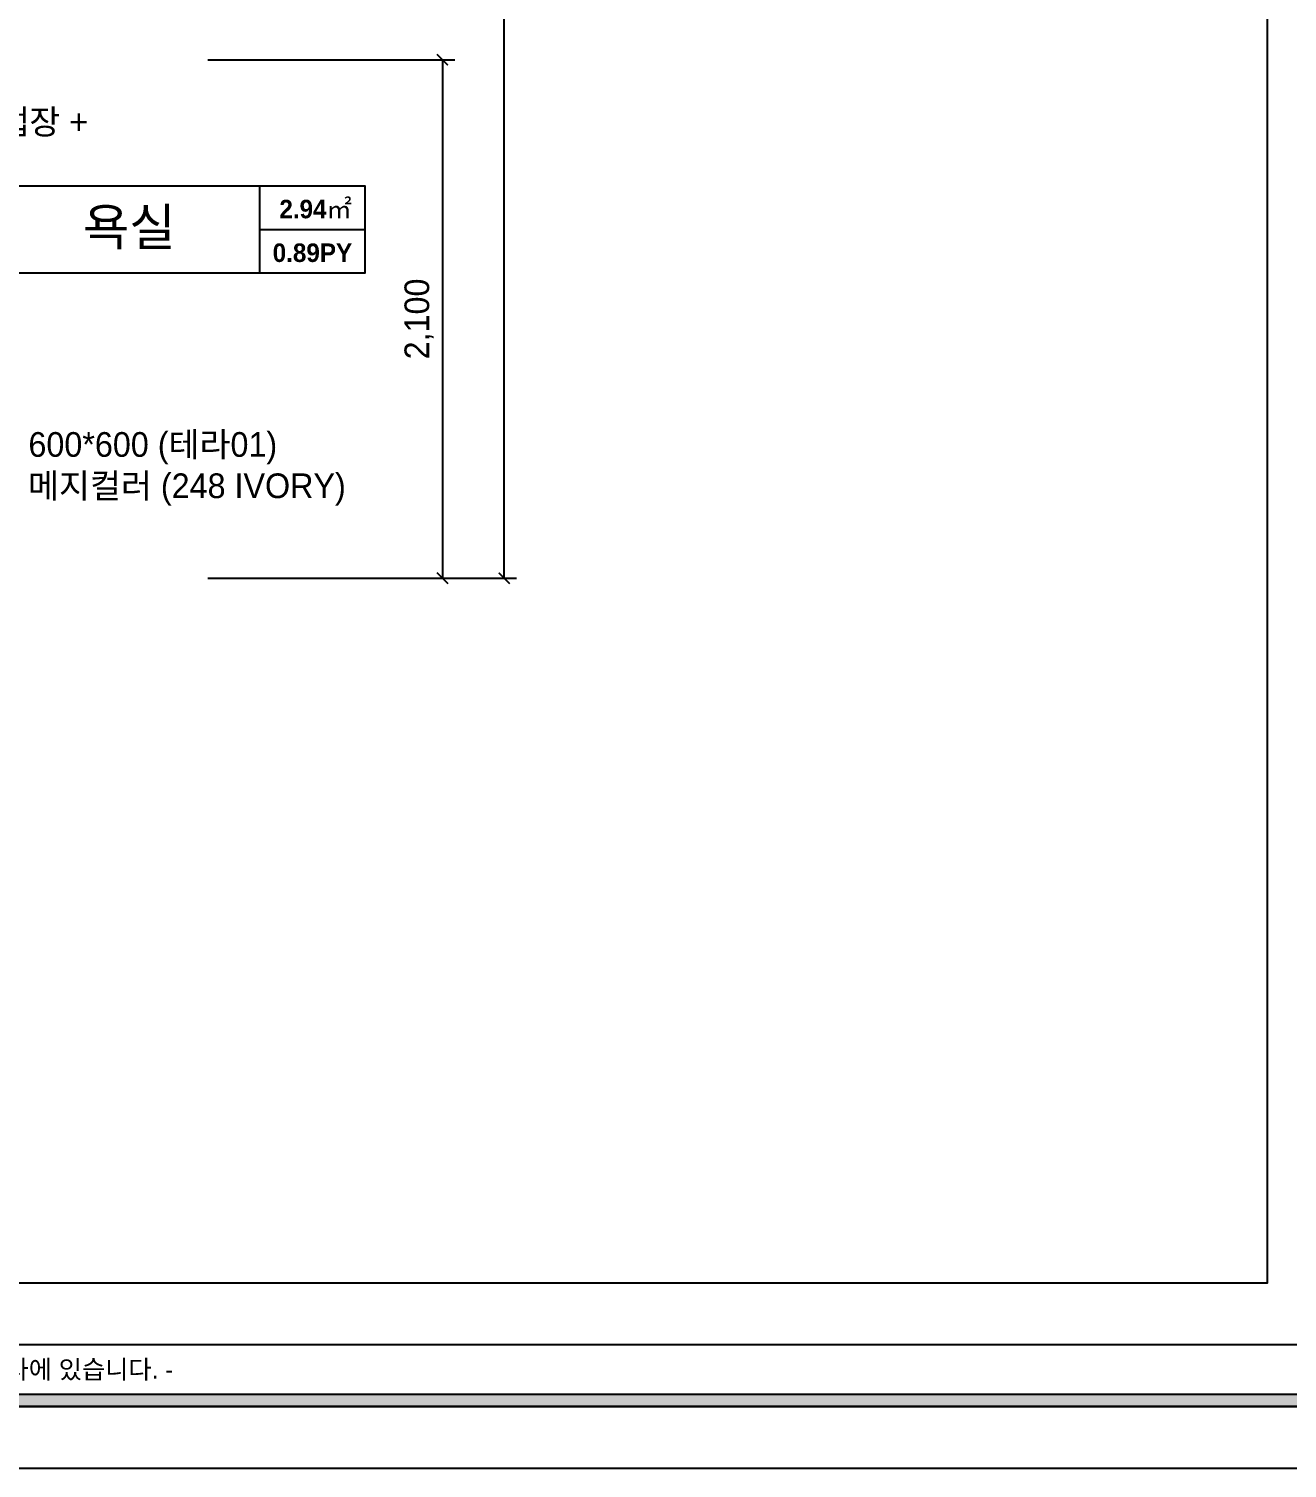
# Model space of a CAD drawing. Header units: inches. Extents: x 211248 to 488355, y -41604 to -7105.
# Drawn here: x 224828 to 229924, y -25825 to -19995 of the extents above; entities that cross this region are included whole.
import ezdxf
from ezdxf.enums import TextEntityAlignment as Align

# ---------------------------------------------------------------- set-up
doc = ezdxf.new("R2010")
doc.units = ezdxf.units.IN
doc.header["$LTSCALE"] = 60
doc.header["$MEASUREMENT"] = 0
for name, color, linetype in [('0-ELC TEXT', 7, 'Continuous'), ('03-TEXT', 3, 'Continuous'), ('15 HAT', 252, 'Continuous'), ('FORM(YOURNAME)-1', 1, 'Continuous'), ('FORM(YOURNAME)-11', 1, 'Continuous'), ('마감재', 140, 'Continuous'), ('치수', 7, 'Continuous')]:
    doc.layers.add(name, color=color, linetype=linetype)
doc.styles.add('YOURNAME', font='HY울릉도M.TTF')
doc.styles.add('넥슨고딕', font='NEXONLv1GothicBold.ttf')
doc.styles.add('코레일둥고', font='Korail_Round_Gothic_Medium.ttf')
doc.dimstyles.new('YOURNAME-50', dxfattribs={"dimscale": 50, "dimtxt": 2, "dimasz": 0.9, "dimexe": 1, "dimexo": 3, "dimgap": 0.7, "dimtad": 1, "dimdec": 0, "dimzin": 0, "dimdsep": 46, "dimlunit": 6, "dimtxsty": 'YOURNAME', "dimblk": 'ARCHTICK', "dimcen": 0, "dimclrd": 1, "dimclre": 1, "dimclrt": 7, "dimadec": 0, "dimazin": 0, "dimtfac": 1, "dimtdec": 0, "dimtix": 1, "dimtmove": 2, "dimatfit": 3, "dimldrblk": 'ARCHTICK', "dimfxl": 0, "dimtolj": 1, "dimtzin": 0, "dimarcsym": 0})

# ---------------------------------------------------------------- blocks, each defined once
blk = doc.blocks.new('FORM-ELEVATION')
at = {"layer": 'FORM(YOURNAME)-11'}
h = blk.add_hatch(color=256, dxfattribs=at)
h.dxf.hatch_style = 1
h.paths.add_polyline_path([(-10308.57059687003, 35708.19891316106), (71691.42940312997, 35708.19891316106), (71691.42940312997, 35508.19891316106), (-10308.57059687003, 35508.19891316106)])
h.paths.add_polyline_path([(-10308.57059687003, -21491.80108683894), (71691.42940312997, -21491.80108683894), (71691.42940312997, -21691.80108683894), (-10308.57059687003, -21691.80108683894)])
at = {"layer": 'Defpoints', "color": 158}
blk.add_line((62481.42940312997, -20691.80108683894), (-10308.57059687003, -20691.80108683894), dxfattribs=at)
for points in [[(-10308.57059687003, -21691.80108683894), (71691.42940312997, -21691.80108683894), (71691.42940312997, 35708.19891316106), (-10308.57059687003, 35708.19891316106)], [(-8308.570596870035, 33708.19891316106), (61071.42940312997, 33708.19891316106), (61071.42940312997, -19691.80108683894), (-8308.570596870035, -19691.80108683894)]]:
    blk.add_lwpolyline(points, close=True, dxfattribs=at)
at = {"layer": 'FORM(YOURNAME)-11', "color": 250}
blk.add_lwpolyline([(-11308.57059687003, -22691.80108683894), (72691.42940312997, -22691.80108683894), (72691.42940312997, 36708.19891316106), (-11308.57059687003, 36708.19891316106)], close=True, dxfattribs=at)
at = {"layer": 'FORM(YOURNAME)-11'}
blk.add_lwpolyline([(-10308.57059687003, -21491.80108683894), (71691.42940312997, -21491.80108683894), (71691.42940312997, -21691.80108683894), (-10308.57059687003, -21691.80108683894)], close=True, dxfattribs=at)
at = {"layer": 'FORM(YOURNAME)-11', "color": 1, "style": 'YOURNAME'}
blk.add_text("- 본 도서는 어떠한 경우에도 무단으로 도용할 수 없으며 도용시 '지적재산권' 보호에 관한 법률에 의거, 법적 분쟁이 발생합니다.  또한 본 도서에 관한 모든 저작권은 당사에 있습니다. -", height=300, dxfattribs=at).set_placement((28146.11270239571, -21091.80108683894), align=Align.MIDDLE_CENTER)
at = {"layer": 'FORM(YOURNAME)-11', "color": 3, "style": 'YOURNAME'}
for tag, height, p in [('1', 450.5, (71040.92940312959, -1219.301086838866)), ('2', 450.5, (71040.92940312959, -1862.872515410294)), ('3', 450.5, (71040.92940312959, -3150.015372553149)), ('4', 450.5, (71040.92940312959, -5080.729658267439)), ('5', 514.8571428571429, (71040.92940312959, -7397.586801124577)), ('6', 514.8571428571429, (71040.92940312959, -9650.086801124578)), ('7', 514.8571428571429, (71040.92940312959, -11902.58680112458)), ('8', 514.8571428571429, (71040.92940312959, -14155.08680112458)), ('9', 514.8571428571429, (71040.92940312959, -16407.58680112458)), ('10', 514.8571428571429, (66790.64106271043, -18595.72965826744)), ('11', 514.8571428571429, (71040.92940312959, -18660.08680112458)), ('12', 514.8571428571429, (66790.64106271043, -20848.22965826744)), ('13', 514.8571428571429, (71040.92940312959, -20848.22965826743))]:
    blk.add_attdef(tag, text='', height=height, dxfattribs=at).set_placement(p, align=Align.MIDDLE_RIGHT)
blk = doc.blocks.new('*U463')
at = {"layer": 'FORM(YOURNAME)-1', "xscale": 0.2500000000000001, "yscale": 0.2500000000000001, "zscale": 0.2500000000000001}
blk.add_blockref('FORM-ELEVATION', (214574.6510678686, -20151.57004066972), dxfattribs=at)
blk = doc.blocks.new('_ArchTick')
at = {"color": 0, "linetype": 'ByBlock', "const_width": 0.15}
blk.add_lwpolyline([(-0.5, -0.5), (0.5, 0.5)], dxfattribs=at)
blk = doc.blocks.new('*D171')
at = {"layer": 'Defpoints', "color": 0}
for p in [(225403.2034764923, -14980.22635404824), (226753.2034764937, -14980.22635404824), (225403.2034764923, -22220.22635410055)]:
    blk.add_point(p, dxfattribs=at)
at = {"layer": '치수', "color": 1, "lineweight": -2}
for p, q in [((225553.2034764923, -14980.22635404824), (226803.2034764937, -14980.22635404824)), ((226753.2034764937, -22220.22635410055), (226753.2034764937, -14980.22635404824)), ((225553.2034764923, -22220.22635410055), (226803.2034764937, -22220.22635410055))]:
    blk.add_line(p, q, dxfattribs=at)
at = {"layer": '치수', "color": 1, "lineweight": -2, "xscale": 45, "yscale": 45, "zscale": 45}
for p, rotation in [((226753.2034764937, -14980.22635404824), 90), ((226753.2034764937, -22220.22635410055), 270)]:
    blk.add_blockref('_ArchTick', p, dxfattribs=dict(at, rotation=rotation))
at = {"layer": '치수', "color": 7, "insert": (226658.5496815535, -18600.22635407446), "char_height": 100, "attachment_point": 5, "rotation": 90, "style": 'YOURNAME'}
blk.add_mtext('\\A1;7,240', dxfattribs=at)
blk = doc.blocks.new('*D174')
at = {"layer": 'Defpoints', "color": 0}
for p in [(225403.2034764923, -20120.22635404824), (225403.2034764923, -22220.22635410055), (226503.2034764949, -22220.22635410055)]:
    blk.add_point(p, dxfattribs=at)
at = {"layer": '치수', "color": 1, "lineweight": -2}
for p, q in [((225553.2034764923, -20120.22635404824), (226553.2034764949, -20120.22635404824)), ((226503.2034764949, -20120.22635404824), (226503.2034764949, -22220.22635410055)), ((225553.2034764923, -22220.22635410055), (226553.2034764949, -22220.22635410055))]:
    blk.add_line(p, q, dxfattribs=at)
at = {"layer": '치수', "color": 1, "lineweight": -2, "xscale": 45, "yscale": 45, "zscale": 45}
for p, rotation in [((226503.2034764949, -20120.22635404824), 90), ((226503.2034764949, -22220.22635410055), 270)]:
    blk.add_blockref('_ArchTick', p, dxfattribs=dict(at, rotation=rotation))
at = {"layer": '치수', "color": 7, "insert": (226408.5496815548, -21170.22635407446), "char_height": 100, "attachment_point": 5, "rotation": 90, "style": 'YOURNAME'}
blk.add_mtext('\\A1;2,100', dxfattribs=at)

msp = doc.modelspace()

# ---------------------------------------------------------------- linework, layer by layer
at = {"layer": '0-ELC TEXT'}
for p, q in [((225763.5783621515, -20984.47020013076), (225763.5783621515, -20630.71111502414)), ((225763.5783621515, -20807.59065757746), (226188.2703641373, -20807.59065757746))]:
    msp.add_line(p, q, dxfattribs=at)
msp.add_lwpolyline([(224706.3751487166, -20630.71111502414), (226188.2703641373, -20630.71111502414), (226188.2703641373, -20984.47020013076), (224706.3751487166, -20984.47020013076)], close=True, dxfattribs=at)

# ---------------------------------------------------------------- block references
at = {"layer": '15 HAT'}
msp.add_blockref('*U463', (0, 0), dxfattribs=at)

# ---------------------------------------------------------------- texts
at = {"layer": '0-ELC TEXT', "style": '코레일둥고'}
msp.add_text('플랩장 +', height=100.0002490897298, dxfattribs=at).set_placement((224578.7769955359, -20421.72138727732))
at = {"layer": '03-TEXT'}
for s, height, style, p in [('2.94㎡', 75, '넥슨고딕', (225989.2375430921, -20762.50525732304)), ('욕실', 149.9900706573225, '코레일둥고', (225234.4988110042, -20872.68261666845)), ('0.89PY', 75, '넥슨고딕', (225976.412342855, -20939.38479987635))]:
    msp.add_text(s, height=height, dxfattribs=dict(at, style=style)).set_placement(p, align=Align.CENTER)
at = {"layer": '마감재', "color": 140, "style": '코레일둥고'}
for s, p in [('600*600 (테라01)', (224826.254515845, -21728.46464960382)), ('메지컬러 (248 IVORY)', (224824.4061364068, -21895.73476966066))]:
    msp.add_text(s, height=100.0002490897298, dxfattribs=at).set_placement(p)

# ---------------------------------------------------------------- dimensions: what is measured, and where the dimension line sits
at = {"layer": '치수'}
for base, p1, p2, picture, middle in [((226753.2034764937, -14980.22635404824), (225403.2034764922, -22220.22635410054), (225403.2034764922, -14980.22635404823), '*D171', (226658.5496815535, -18600.22635407446)), ((226503.2034764949, -22220.22635410055), (225403.2034764922, -20120.22635404823), (225403.2034764922, -22220.22635410054), '*D174', (226408.5496815548, -21170.22635407446))]:
    dim = msp.add_linear_dim(base=base, p1=p1, p2=p2, angle=90, dimstyle='YOURNAME-50', override={"dimfxl": 1.25, "dimarcsym": 2}, dxfattribs=at)
    dim.commit()
    dim.dimension.update_dxf_attribs({"geometry": picture, "text_midpoint": middle})

doc.saveas('drawing.dxf')
